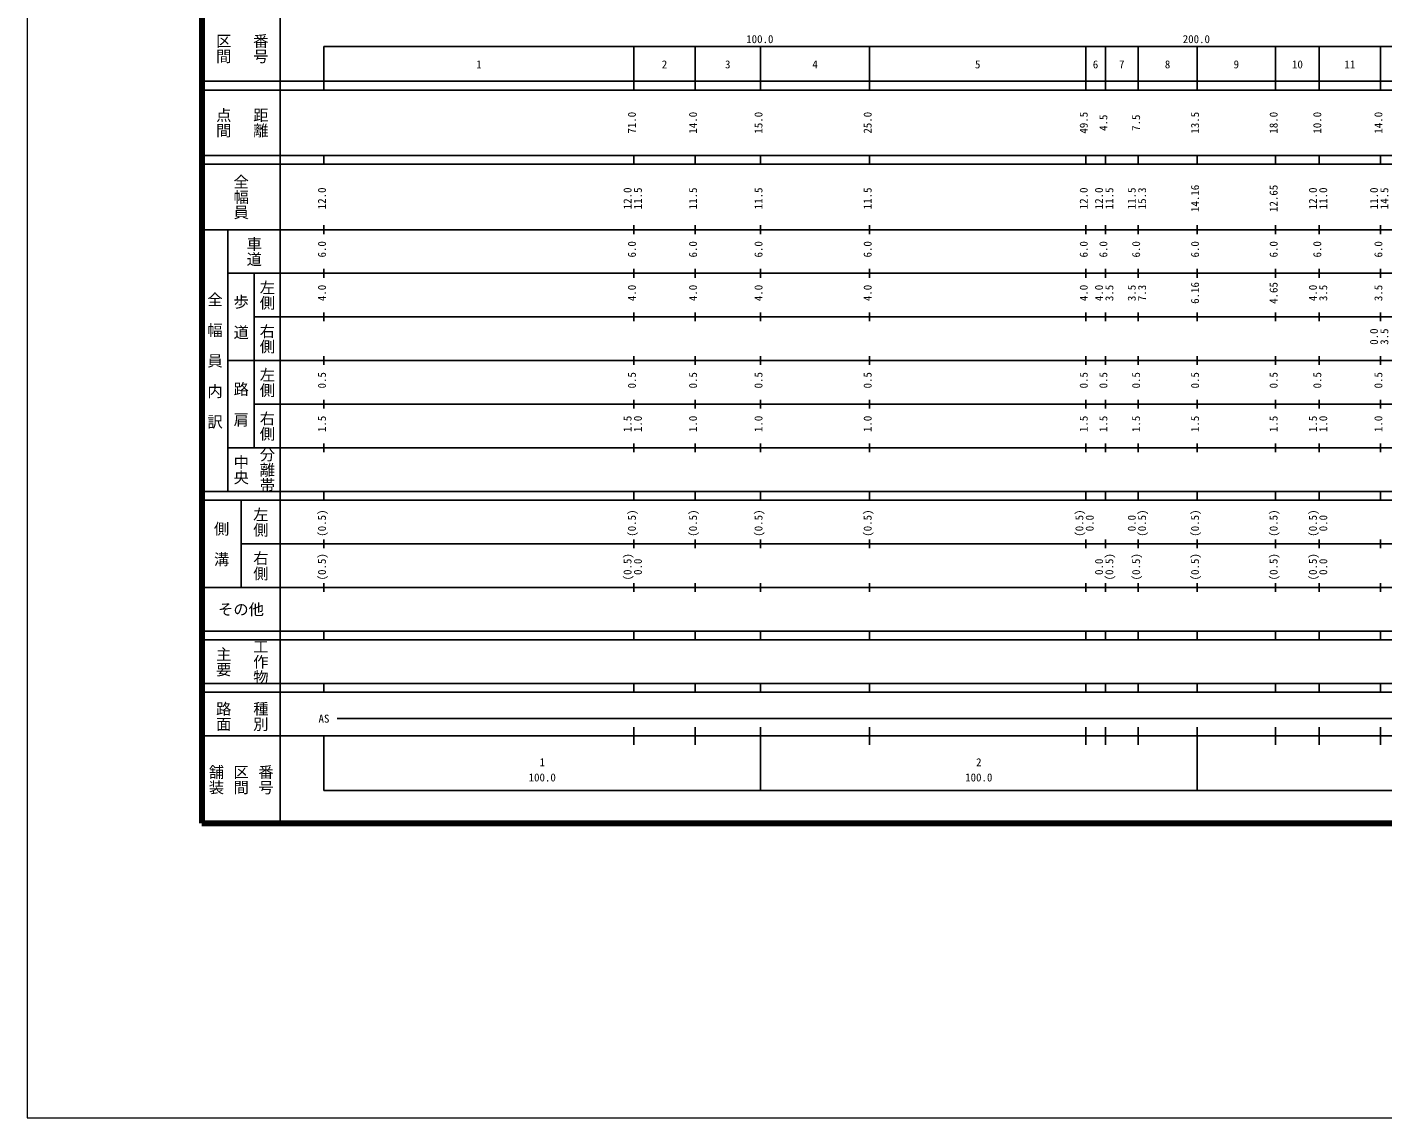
# Model space of a CAD drawing. Units: millimetres on the paper, enlarged 1000 times. Extents: x 0 to 700000, y -47500 to 447500.
# Drawn here: x 0 to 310574, y -47500 to 202409 of the extents above; entities that cross this region are included whole.
import ezdxf
from ezdxf.enums import TextEntityAlignment as Align

# ---------------------------------------------------------------- set-up
doc = ezdxf.new("R2010")
doc.units = ezdxf.units.MM
doc.header["$LTSCALE"] = 1000
for name, color, linetype, lineweight in [('M-TTL-BAND', 7, 'Continuous', 25), ('S-TTL', 7, 'Continuous', 25), ('作業レイヤ1', 7, 'Continuous', 13)]:
    doc.layers.add(name, color=color, linetype=linetype, lineweight=lineweight)
doc.styles.add('@ＭＳ ゴシック', font='')
doc.styles.add('ＭＳ ゴシック', font='')
doc.styles.get('@ＭＳ ゴシック').set_extended_font_data('@MS Gothic')
doc.styles.get('ＭＳ ゴシック').set_extended_font_data('MS Gothic')

msp = doc.modelspace()

# ---------------------------------------------------------------- linework, layer by layer
at = {"layer": 'M-TTL-BAND'}
for p, q in [((58000, 370000), (58000, 20000)), ((68000, 198000), (579000, 198000)), ((68000, 198000), (68000, 188000)), ((139000, 188000), (139000, 198000)), ((153000, 188000), (153000, 198000)), ((168000, 188000), (168000, 198000)), ((193000, 188000), (193000, 198000)), ((242500, 188000), (242500, 198000)), ((247000, 188000), (247000, 198000)), ((254500, 188000), (254500, 198000)), ((268000, 188000), (268000, 198000)), ((286000, 188000), (286000, 198000)), ((296000, 188000), (296000, 198000)), ((310000, 188000), (310000, 198000)), ((40000, 190000), (579000, 190000)), ((40000, 188000), (579000, 188000)), ((40000, 173000), (579000, 173000)), ((40000, 171000), (579000, 171000)), ((68000, 171000), (68000, 173000)), ((139000, 171000), (139000, 173000)), ((153000, 171000), (153000, 173000)), ((168000, 171000), (168000, 173000)), ((193000, 171000), (193000, 173000)), ((242500, 171000), (242500, 173000)), ((247000, 171000), (247000, 173000)), ((254500, 171000), (254500, 173000)), ((268000, 171000), (268000, 173000)), ((286000, 171000), (286000, 173000)), ((296000, 171000), (296000, 173000)), ((310000, 171000), (310000, 173000)), ((40000, 156000), (579000, 156000)), ((46000, 96000), (46000, 156000)), ((68000, 155000), (68000, 157000)), ((139000, 155000), (139000, 157000)), ((153000, 155000), (153000, 157000)), ((168000, 155000), (168000, 157000)), ((193000, 155000), (193000, 157000)), ((242500, 155000), (242500, 157000)), ((247000, 155000), (247000, 157000)), ((254500, 155000), (254500, 157000)), ((268000, 155000), (268000, 157000)), ((286000, 155000), (286000, 157000)), ((296000, 155000), (296000, 157000)), ((310000, 155000), (310000, 157000)), ((46000, 146000), (579000, 146000)), ((52000, 146000), (52000, 106000)), ((68000, 145000), (68000, 147000)), ((139000, 145000), (139000, 147000)), ((153000, 145000), (153000, 147000)), ((168000, 145000), (168000, 147000)), ((193000, 145000), (193000, 147000)), ((242500, 145000), (242500, 147000)), ((247000, 145000), (247000, 147000)), ((254500, 145000), (254500, 147000)), ((268000, 145000), (268000, 147000)), ((286000, 145000), (286000, 147000)), ((296000, 145000), (296000, 147000)), ((310000, 145000), (310000, 147000)), ((68000, 135000), (68000, 137000)), ((139000, 135000), (139000, 137000)), ((153000, 135000), (153000, 137000)), ((168000, 135000), (168000, 137000)), ((193000, 135000), (193000, 137000)), ((242500, 135000), (242500, 137000)), ((247000, 135000), (247000, 137000)), ((254500, 135000), (254500, 137000)), ((268000, 135000), (268000, 137000)), ((286000, 135000), (286000, 137000)), ((296000, 135000), (296000, 137000)), ((310000, 135000), (310000, 137000)), ((52000, 136000), (579000, 136000)), ((46000, 126000), (579000, 126000)), ((68000, 125000), (68000, 127000)), ((139000, 125000), (139000, 127000)), ((153000, 125000), (153000, 127000)), ((168000, 125000), (168000, 127000)), ((193000, 125000), (193000, 127000)), ((242500, 125000), (242500, 127000)), ((247000, 125000), (247000, 127000)), ((254500, 125000), (254500, 127000)), ((268000, 125000), (268000, 127000)), ((286000, 125000), (286000, 127000)), ((296000, 125000), (296000, 127000)), ((310000, 125000), (310000, 127000)), ((52000, 116000), (579000, 116000)), ((68000, 115000), (68000, 117000)), ((139000, 115000), (139000, 117000)), ((153000, 115000), (153000, 117000)), ((168000, 115000), (168000, 117000)), ((193000, 115000), (193000, 117000)), ((242500, 115000), (242500, 117000)), ((247000, 115000), (247000, 117000)), ((254500, 115000), (254500, 117000)), ((268000, 115000), (268000, 117000)), ((286000, 115000), (286000, 117000)), ((296000, 115000), (296000, 117000)), ((310000, 115000), (310000, 117000)), ((46000, 106000), (579000, 106000)), ((68000, 105000), (68000, 107000)), ((139000, 105000), (139000, 107000)), ((153000, 105000), (153000, 107000)), ((168000, 105000), (168000, 107000)), ((193000, 105000), (193000, 107000)), ((242500, 105000), (242500, 107000)), ((247000, 105000), (247000, 107000)), ((254500, 105000), (254500, 107000)), ((268000, 105000), (268000, 107000)), ((286000, 105000), (286000, 107000)), ((296000, 105000), (296000, 107000)), ((310000, 105000), (310000, 107000)), ((40000, 96000), (579000, 96000)), ((40000, 94000), (579000, 94000)), ((49000, 94000), (49000, 74000)), ((68000, 94000), (68000, 96000)), ((139000, 94000), (139000, 96000)), ((153000, 94000), (153000, 96000)), ((168000, 94000), (168000, 96000)), ((193000, 94000), (193000, 96000)), ((242500, 94000), (242500, 96000)), ((247000, 94000), (247000, 96000)), ((254500, 94000), (254500, 96000)), ((268000, 94000), (268000, 96000)), ((286000, 94000), (286000, 96000)), ((296000, 94000), (296000, 96000)), ((310000, 94000), (310000, 96000)), ((49000, 84000), (579000, 84000)), ((68000, 83000), (68000, 85000)), ((139000, 83000), (139000, 85000)), ((153000, 83000), (153000, 85000)), ((168000, 83000), (168000, 85000)), ((193000, 83000), (193000, 85000)), ((242500, 83000), (242500, 85000)), ((247000, 83000), (247000, 85000)), ((254500, 83000), (254500, 85000)), ((268000, 83000), (268000, 85000)), ((286000, 83000), (286000, 85000)), ((296000, 83000), (296000, 85000)), ((310000, 83000), (310000, 85000)), ((68000, 73000), (68000, 75000)), ((139000, 73000), (139000, 75000)), ((153000, 73000), (153000, 75000)), ((168000, 73000), (168000, 75000)), ((193000, 73000), (193000, 75000)), ((242500, 73000), (242500, 75000)), ((247000, 73000), (247000, 75000)), ((254500, 73000), (254500, 75000)), ((268000, 73000), (268000, 75000)), ((286000, 73000), (286000, 75000)), ((296000, 73000), (296000, 75000)), ((310000, 73000), (310000, 75000)), ((40000, 74000), (579000, 74000)), ((40000, 64000), (579000, 64000)), ((68000, 62000), (68000, 64000)), ((139000, 62000), (139000, 64000)), ((153000, 62000), (153000, 64000)), ((168000, 62000), (168000, 64000)), ((193000, 62000), (193000, 64000)), ((242500, 62000), (242500, 64000)), ((247000, 62000), (247000, 64000)), ((254500, 62000), (254500, 64000)), ((268000, 62000), (268000, 64000)), ((286000, 62000), (286000, 64000)), ((296000, 62000), (296000, 64000)), ((310000, 62000), (310000, 64000)), ((40000, 62000), (579000, 62000)), ((40000, 52000), (579000, 52000)), ((40000, 50000), (579000, 50000)), ((68000, 50000), (68000, 52000)), ((139000, 50000), (139000, 52000)), ((153000, 50000), (153000, 52000)), ((168000, 50000), (168000, 52000)), ((193000, 50000), (193000, 52000)), ((242500, 50000), (242500, 52000)), ((247000, 50000), (247000, 52000)), ((254500, 50000), (254500, 52000)), ((268000, 50000), (268000, 52000)), ((286000, 50000), (286000, 52000)), ((296000, 50000), (296000, 52000)), ((310000, 50000), (310000, 52000)), ((71000, 44000), (485000, 44000)), ((139000, 38000), (139000, 42000)), ((153000, 38000), (153000, 42000)), ((168000, 27500), (168000, 42000)), ((193000, 38000), (193000, 42000)), ((242500, 38000), (242500, 42000)), ((247000, 38000), (247000, 42000)), ((254500, 38000), (254500, 42000)), ((268000, 27500), (268000, 42000)), ((286000, 38000), (286000, 42000)), ((296000, 38000), (296000, 42000)), ((310000, 38000), (310000, 42000)), ((40000, 40000), (579000, 40000)), ((68000, 40000), (68000, 27500)), ((68000, 27500), (579000, 27500))]:
    msp.add_line(p, q, dxfattribs=at)
at = {"layer": 'S-TTL', "color": 2, "lineweight": 140}
for p, q in [((40000, 380000), (40000, 20000)), ((40000, 20000), (680000, 20000))]:
    msp.add_line(p, q, dxfattribs=at)
at = {"layer": '作業レイヤ1'}
msp.add_lwpolyline([(0, -47500), (700000, -47500), (700000, 447500), (0, 447500)], close=True, dxfattribs=at)

# ---------------------------------------------------------------- texts
at = {"layer": 'M-TTL-BAND', "style": '@ＭＳ ゴシック'}
for s, p in [('区間', (45000, 197500)), ('番号', (53500, 197500)), ('点間', (45000, 180500)), ('距離', (53500, 180500)), ('全幅員', (49000, 163500)), ('車道', (52000, 151000)), ('左側', (55000, 141000)), ('全\u3000幅\u3000員\u3000内\u3000訳', (43000, 126000)), ('歩\u3000道', (49000, 136000)), ('右側', (55000, 131000)), ('左側', (55000, 121000)), ('路\u3000肩', (49000, 116000)), ('右側', (55000, 111000)), ('分離帯', (55000, 101000)), ('中央', (49000, 101000)), ('左側', (53500, 89000)), ('側\u3000溝', (44500, 84000)), ('右側', (53500, 79000)), ('主要', (45000, 57000)), ('工作物', (53500, 57000)), ('路面', (45000, 44500)), ('種別', (53500, 44500)), ('舗装', (43333, 30000)), ('区間', (49000, 30000)), ('番号', (54667, 30000))]:
    msp.add_text(s, height=2566, rotation=270, dxfattribs=at).set_placement(p, align=Align.MIDDLE_CENTER)
at = {"layer": 'M-TTL-BAND', "style": 'ＭＳ ゴシック'}
for s, p in [('100.0', (167844, 198195)), ('200.0', (267844, 198195)), ('1', (103500, 192405)), ('2', (146000, 192405)), ('3', (160500, 192405)), ('4', (180500, 192405)), ('5', (217750, 192405)), ('6', (244750, 192405)), ('7', (250750, 192405)), ('8', (261250, 192405)), ('9', (277000, 192405)), ('10', (291000, 192405)), ('11', (303000, 192405)), ('AS', (68000, 42500)), ('1', (118000, 32523)), ('2', (218000, 32523)), ('100.0', (118000, 29033)), ('100.0', (218000, 29033))]:
    msp.add_text(s, height=1833, dxfattribs=at).set_placement(p, align=Align.BOTTOM_CENTER)
for s, p in [('71.0', (140000, 180500)), ('14.0', (154000, 180500)), ('15.0', (169000, 180500)), ('25.0', (194000, 180500)), ('49.5', (243500, 180500)), ('4.5', (248000, 180500)), ('7.5', (255500, 180500)), ('13.5', (269000, 180500)), ('18.0', (287000, 180500)), ('10.0', (297000, 180500)), ('14.0', (311000, 180500)), ('12.0', (69000, 163174)), ('12.0', (139000, 163174)), ('11.5', (141370, 163174)), ('11.5', (154000, 163174)), ('11.5', (169000, 163174)), ('11.5', (194000, 163174)), ('12.0', (243500, 163174)), ('12.0', (247000, 163174)), ('11.5', (249370, 163174)), ('11.5', (254500, 163174)), ('15.3', (256870, 163174)), ('14.16', (269000, 163174)), ('12.65', (287000, 163174)), ('12.0', (296000, 163174)), ('11.0', (298370, 163174)), ('11.0', (310000, 163174)), ('14.5', (312370, 163174)), ('6.0', (69000, 151500)), ('6.0', (140000, 151500)), ('6.0', (154000, 151500)), ('6.0', (169000, 151500)), ('6.0', (194000, 151500)), ('6.0', (243500, 151500)), ('6.0', (248000, 151500)), ('6.0', (255500, 151500)), ('6.0', (269000, 151500)), ('6.0', (287000, 151500)), ('6.0', (297000, 151500)), ('6.0', (311000, 151500)), ('4.0', (69000, 141500)), ('4.0', (140000, 141500)), ('4.0', (154000, 141500)), ('4.0', (169000, 141500)), ('4.0', (194000, 141500)), ('4.0', (243500, 141500)), ('4.0', (247000, 141500)), ('3.5', (249370, 141500)), ('3.5', (254500, 141500)), ('7.3', (256870, 141500)), ('6.16', (269000, 141500)), ('4.65', (287000, 141500)), ('4.0', (296000, 141500)), ('3.5', (298370, 141500)), ('3.5', (311000, 141500)), ('0.0', (310000, 131500)), ('3.5', (312370, 131500)), ('0.5', (69000, 121500)), ('0.5', (140000, 121500)), ('0.5', (154000, 121500)), ('0.5', (169000, 121500)), ('0.5', (194000, 121500)), ('0.5', (243500, 121500)), ('0.5', (248000, 121500)), ('0.5', (255500, 121500)), ('0.5', (269000, 121500)), ('0.5', (287000, 121500)), ('0.5', (297000, 121500)), ('0.5', (311000, 121500)), ('1.5', (69000, 111500)), ('1.5', (139000, 111500)), ('1.0', (141370, 111500)), ('1.0', (154000, 111500)), ('1.0', (169000, 111500)), ('1.0', (194000, 111500)), ('1.5', (243500, 111500)), ('1.5', (248000, 111500)), ('1.5', (255500, 111500)), ('1.5', (269000, 111500)), ('1.5', (287000, 111500)), ('1.5', (296000, 111500)), ('1.0', (298370, 111500)), ('1.0', (311000, 111500)), ('(0.5)', (69000, 88764)), ('(0.5)', (140000, 88764)), ('(0.5)', (154000, 88764)), ('(0.5)', (169000, 88764)), ('(0.5)', (194000, 88764)), ('(0.5)', (242500, 88764)), ('0.0', (244870, 88764)), ('0.0', (254500, 88764)), ('(0.5)', (256870, 88764)), ('(0.5)', (269000, 88764)), ('(0.5)', (287000, 88764)), ('(0.5)', (296000, 88764)), ('0.0', (298370, 88764)), ('(0.5)', (69000, 78764)), ('(0.5)', (139000, 78764)), ('(0.5)', (249370, 78764)), ('(0.5)', (255500, 78764)), ('(0.5)', (269000, 78764)), ('(0.5)', (287000, 78764)), ('(0.5)', (296000, 78764)), ('0.0', (141370, 78764)), ('0.0', (247000, 78764)), ('0.0', (298370, 78764))]:
    msp.add_text(s, height=1833, rotation=90, dxfattribs=at).set_placement(p, align=Align.BOTTOM_CENTER)
msp.add_text('その他', height=2566, dxfattribs=at).set_placement((49000, 69000), align=Align.MIDDLE_CENTER)

doc.saveas('drawing.dxf')
